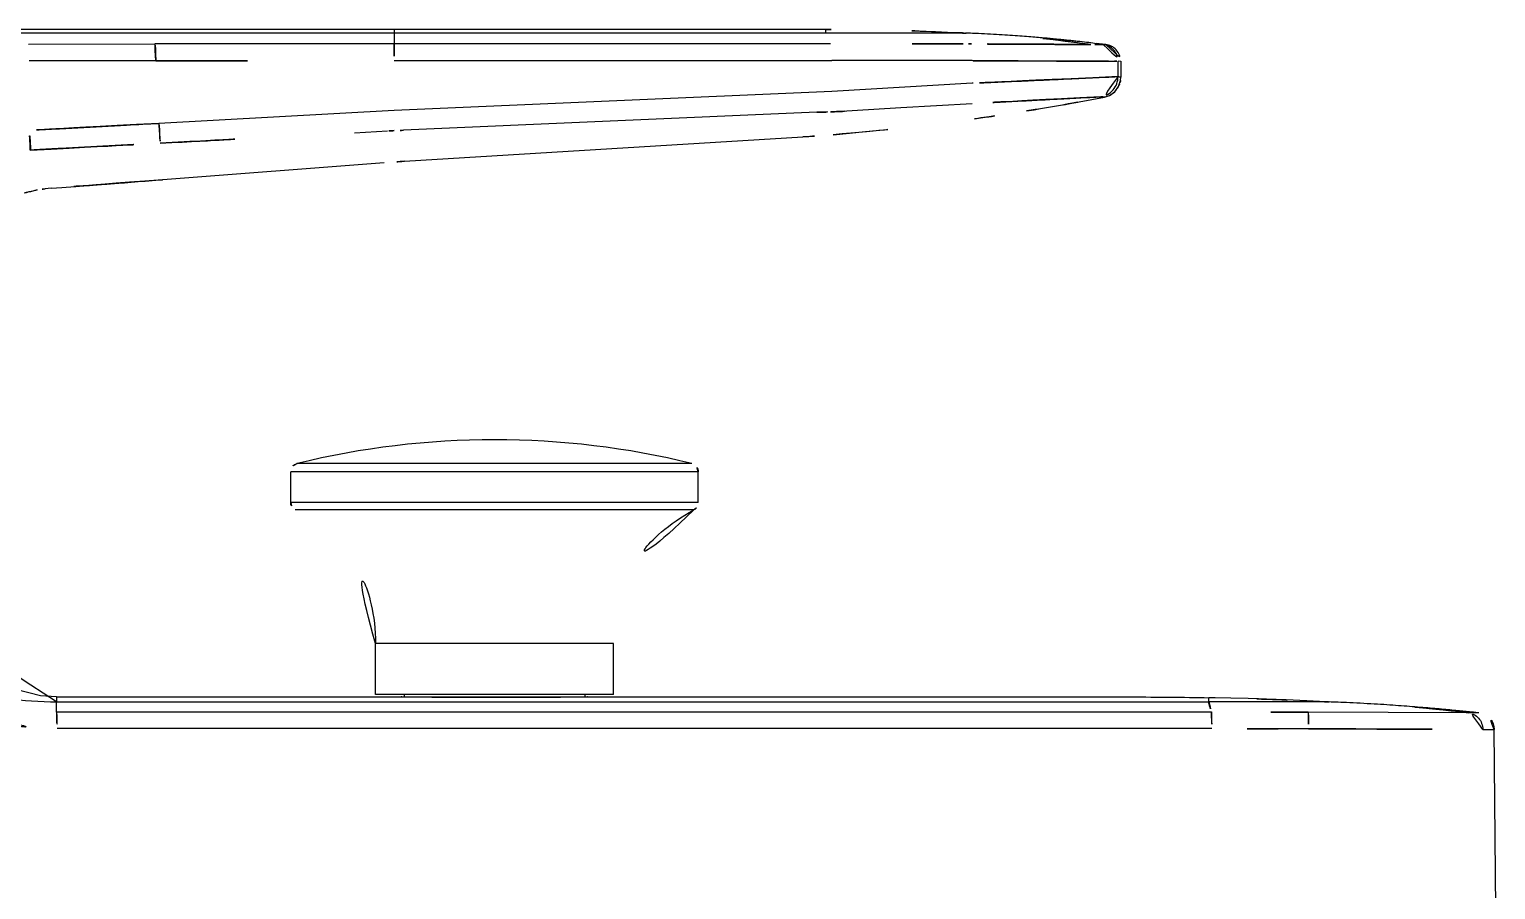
# Model space of a CAD drawing. Extents: x 16296660632 to 16296672895, y -37409619871 to -37409617326.
# Drawn here: x 16296672040.7 to 16296672127.1, y -37409617606.4 to -37409617555.7 of the extents above; entities that cross this region are included whole.
import ezdxf

# ---------------------------------------------------------------- set-up
doc = ezdxf.new("R2010")
doc.units = 0
doc.header["$LTSCALE"] = 10
doc.header["$MEASUREMENT"] = 0
doc.layers.get('0').update_dxf_attribs({"linetype": 'CONTINUOUS'})
doc.layers.add('02___PRT_ALL_AXES', color=7, linetype='CONTINUOUS')

msp = doc.modelspace()

# ---------------------------------------------------------------- linework, layer by layer
at = {"color": 7, "linetype": 'Continuous'}
for p, q in [((16296672087.61179, -37409617555.746246), (16296672014.666679, -37409617555.746262)), ((16296672062.20503, -37409617555.746262), (16296672062.20503, -37409617555.964859)), ((16296672087.61182, -37409617555.964813), (16296672087.61179, -37409617555.746262)), ((16296672087.61179, -37409617555.746262), (16296672087.62356, -37409617555.746262)), ((16296672087.65246, -37409617555.746262), (16296672087.61585, -37409617555.746262)), ((16296672087.62356, -37409617555.746262), (16296672087.65906, -37409617555.746262)), ((16296672087.68751, -37409617555.746277), (16296672087.64275, -37409617555.746262)), ((16296672087.767839, -37409617555.746338), (16296672087.64275, -37409617555.746262)), ((16296672087.65906, -37409617555.746262), (16296672087.71979, -37409617555.7463)), ((16296672087.71979, -37409617555.7463), (16296672087.76902, -37409617555.746338)), ((16296672087.92186, -37409617555.746567), (16296672087.72611, -37409617555.7463)), ((16296672087.76902, -37409617555.746338), (16296672087.92186, -37409617555.746567)), ((16296672062.20503, -37409617555.964859), (16296672014.663589, -37409617555.964859)), ((16296672040.662889, -37409617556.610641), (16296672048.110069, -37409617556.607407)), ((16296672062.20504, -37409617556.602272), (16296672048.110081, -37409617556.607788)), ((16296672087.611799, -37409617555.964813), (16296672062.20503, -37409617555.96489)), ((16296672062.20504, -37409617555.964851), (16296672062.20503, -37409617556.603378)), ((16296672087.89571, -37409617556.605408), (16296672062.205111, -37409617556.59314)), ((16296672092.149099, -37409617555.964813), (16296672087.61182, -37409617555.964813)), ((16296672095.65118, -37409617555.964844), (16296672092.14909, -37409617555.964813)), ((16296672095.65118, -37409617555.964844), (16296672095.8267, -37409617555.970352)), ((16296672095.65136, -37409617555.959518), (16296672095.69899, -37409617555.962059)), ((16296672095.698709, -37409617555.964851), (16296672095.65279, -37409617555.964844)), ((16296672095.727461, -37409617555.964867), (16296672095.698851, -37409617555.964851)), ((16296672095.69886, -37409617555.964851), (16296672095.82839, -37409617555.969803)), ((16296672095.69899, -37409617555.962059), (16296672095.751619, -37409617555.964867)), ((16296672095.751619, -37409617555.964867), (16296672095.727461, -37409617555.964867)), ((16296672095.751631, -37409617555.964867), (16296672095.82811, -37409617555.969009)), ((16296672096.1231, -37409617555.980431), (16296672095.827629, -37409617555.969757)), ((16296672095.82811, -37409617555.969009), (16296672095.869289, -37409617555.971237)), ((16296672102.565479, -37409617556.469238), (16296672102.49268, -37409617556.461197)), ((16296672102.70644, -37409617556.484947), (16296672102.565479, -37409617556.469238)), ((16296672102.84045, -37409617556.500076), (16296672102.70644, -37409617556.484947)), ((16296672102.968281, -37409617556.514679), (16296672102.84045, -37409617556.500076)), ((16296672103.091311, -37409617556.528877), (16296672102.968281, -37409617556.514679)), ((16296672103.21084, -37409617556.542831), (16296672103.091311, -37409617556.528877)), ((16296672103.327, -37409617556.556519), (16296672103.21084, -37409617556.542831)), ((16296672103.439159, -37409617556.569862), (16296672103.327, -37409617556.556519)), ((16296672103.60393, -37409617556.589607), (16296672103.439159, -37409617556.569862)), ((16296672103.496599, -37409617556.576813), (16296672103.497219, -37409617556.576889)), ((16296672103.497219, -37409617556.576889), (16296672103.629589, -37409617556.592758)), ((16296672103.631769, -37409617556.59304), (16296672103.56333, -37409617556.58477)), ((16296672103.650459, -37409617556.595093), (16296672103.60393, -37409617556.589607)), ((16296672103.70808, -37409617556.601784), (16296672103.650459, -37409617556.595093)), ((16296672103.77141, -37409617556.609016), (16296672103.70808, -37409617556.601784)), ((16296672103.831011, -37409617556.615753), (16296672103.77141, -37409617556.609016)), ((16296672103.91017, -37409617556.624557), (16296672103.831011, -37409617556.615753)), ((16296672104.02132, -37409617556.636719), (16296672103.91017, -37409617556.624557)), ((16296672104.02351, -37409617556.638458), (16296672103.9641, -37409617556.633682)), ((16296672104.02132, -37409617556.636719), (16296672104.06814, -37409617556.641823)), ((16296672104.095591, -37409617556.644821), (16296672104.02351, -37409617556.638458)), ((16296672104.09514, -37409617556.644783), (16296672104.06814, -37409617556.641823)), ((16296672104.06814, -37409617556.641823), (16296672104.09514, -37409617556.644783)), ((16296672048.156309, -37409617557.594887), (16296672040.709709, -37409617557.598343)), ((16296672062.20505, -37409617557.58931), (16296672087.975321, -37409617557.581322)), ((16296672096.22274, -37409617557.589302), (16296672087.97624, -37409617557.581322)), ((16296672096.28224, -37409617557.589943), (16296672096.22274, -37409617557.589302)), ((16296672104.817829, -37409617558.527687), (16296672104.817829, -37409617557.625427)), ((16296672104.98625, -37409617557.63884), (16296672104.817829, -37409617557.625427)), ((16296672104.98625, -37409617557.63884), (16296672104.98625, -37409617558.556923)), ((16296672096.222771, -37409617558.918007), (16296672087.9744, -37409617559.400917)), ((16296672096.28224, -37409617558.914436), (16296672096.222771, -37409617558.918007)), ((16296672104.622009, -37409617559.417847), (16296672104.84667, -37409617559.118233)), ((16296672104.84667, -37409617559.118233), (16296672104.96809, -37409617558.764587)), ((16296672104.96809, -37409617558.764587), (16296672104.98621, -37409617558.566856)), ((16296672087.975321, -37409617559.400879), (16296672062.205059, -37409617560.52813)), ((16296672092.023081, -37409617560.353783), (16296672096.23772, -37409617560.110237)), ((16296672096.237711, -37409617560.10994), (16296672096.238951, -37409617560.106819)), ((16296672099.424509, -37409617560.550491), (16296672101.783319, -37409617560.149849)), ((16296672101.783319, -37409617560.149849), (16296672104.01442, -37409617559.735062)), ((16296672104.01453, -37409617559.735008), (16296672103.81279, -37409617559.773956)), ((16296672104.01442, -37409617559.735062), (16296672104.01453, -37409617559.735008)), ((16296672104.0145, -37409617559.735039), (16296672104.31683, -37409617559.633263)), ((16296672104.31683, -37409617559.633263), (16296672104.622009, -37409617559.417847)), ((16296672062.20504, -37409617560.52813), (16296672048.349239, -37409617561.277367)), ((16296672087.08791, -37409617560.626892), (16296672062.754789, -37409617561.682587)), ((16296672087.880039, -37409617560.592552), (16296672092.023081, -37409617560.353783)), ((16296672059.86751, -37409617561.831543), (16296672061.80052, -37409617561.727257)), ((16296672062.80485, -37409617563.511398), (16296672086.251011, -37409617562.075577)), ((16296672061.60585, -37409617563.594101), (16296672048.58008, -37409617564.593407)), ((16296672042.00663, -37409617565.097191), (16296672041.651051, -37409617565.128937)), ((16296672048.58009, -37409617564.593452), (16296672046.49172, -37409617564.754837)), ((16296672041.37406, -37409617594.964653), (16296672039.91531, -37409617594.593719)), ((16296672042.32284, -37409617595.033348), (16296672041.37406, -37409617594.964653)), ((16296672042.32266, -37409617595.91748), (16296672042.32268, -37409617595.316978)), ((16296672042.32284, -37409617595.033348), (16296672042.32284, -37409617595.317177)), ((16296672042.32284, -37409617595.033348), (16296672062.60503, -37409617595.033569)), ((16296672042.32284, -37409617595.317497), (16296672110.162901, -37409617595.316856)), ((16296672062.791941, -37409617594.893951), (16296672062.791189, -37409617595.036819)), ((16296672073.418119, -37409617594.893951), (16296672073.418871, -37409617595.037376)), ((16296672110.16275, -37409617595.317177), (16296672110.167471, -37409617595.074364)), ((16296672116.96521, -37409617595.317177), (16296672110.16275, -37409617595.317177)), ((16296672114.707951, -37409617595.210121), (16296672113.563, -37409617595.166878)), ((16296672115.93231, -37409617595.263023), (16296672114.707951, -37409617595.210121)), ((16296672114.79994, -37409617595.21386), (16296672114.739071, -37409617595.21138)), ((16296672117.046619, -37409617595.317177), (16296672115.93231, -37409617595.263023)), ((16296672116.99827, -37409617595.317177), (16296672116.964849, -37409617595.317177)), ((16296672116.96489, -37409617595.317177), (16296672117.132681, -37409617595.322357)), ((16296672117.046619, -37409617595.317177), (16296672116.96504, -37409617595.313019)), ((16296672117.046619, -37409617595.317177), (16296672116.99827, -37409617595.317177)), ((16296672117.133089, -37409617595.321617), (16296672117.046619, -37409617595.317177)), ((16296672117.132681, -37409617595.322357), (16296672117.206039, -37409617595.32473)), ((16296672117.2073, -37409617595.324707), (16296672117.13306, -37409617595.322121)), ((16296672117.208401, -37409617595.325523), (16296672117.133089, -37409617595.321617)), ((16296672117.206039, -37409617595.32473), (16296672117.243441, -37409617595.325958)), ((16296672042.32412, -37409617595.916817), (16296672046.09926, -37409617595.916649)), ((16296672046.099279, -37409617595.916786), (16296672110.313311, -37409617595.917358)), ((16296672125.43959, -37409617595.956833), (16296672116.017811, -37409617595.922958)), ((16296672125.51441, -37409617595.913078), (16296672125.420601, -37409617595.903419)), ((16296672125.777809, -37409617595.956711), (16296672125.43959, -37409617595.956833)), ((16296672125.740459, -37409617595.936577), (16296672125.51441, -37409617595.913078)), ((16296672125.728371, -37409617595.934998), (16296672125.67247, -37409617595.929482)), ((16296672125.806641, -37409617595.942627), (16296672125.728371, -37409617595.934998)), ((16296672126.04775, -37409617595.965584), (16296672125.777809, -37409617595.956711)), ((16296672125.883381, -37409617595.950027), (16296672125.806641, -37409617595.942627)), ((16296672126.053499, -37409617595.966133), (16296672125.883381, -37409617595.950027)), ((16296672046.122129, -37409617596.895882), (16296672042.34741, -37409617596.896011)), ((16296672110.33589, -37409617596.897247), (16296672046.122271, -37409617596.895821)), ((16296672126.292749, -37409617596.94265), (16296672126.96088, -37409617596.953117)), ((16296672127.05303, -37409617607.51255), (16296672126.96088, -37409617596.953117))]:
    msp.add_line(p, q, dxfattribs=at)
for points in [[(16296672102.492649, -37409617556.461197), (16296672102.41848, -37409617556.453056), (16296672102.343081, -37409617556.444847), (16296672102.2666, -37409617556.436577), (16296672102.1891, -37409617556.428268), (16296672102.1106, -37409617556.419907), (16296672102.031111, -37409617556.411499), (16296672101.950649, -37409617556.403061), (16296672101.869249, -37409617556.394592), (16296672101.786921, -37409617556.386093), (16296672101.703671, -37409617556.377571), (16296672101.61953, -37409617556.369034), (16296672101.5345, -37409617556.360474), (16296672101.44862, -37409617556.351913), (16296672101.361891, -37409617556.343338), (16296672101.27434, -37409617556.334763), (16296672101.18598, -37409617556.326187), (16296672101.09683, -37409617556.317627), (16296672101.006901, -37409617556.309067), (16296672100.916161, -37409617556.300522), (16296672100.82439, -37409617556.291962), (16296672100.731359, -37409617556.283386), (16296672100.636829, -37409617556.274757), (16296672100.54056, -37409617556.266068), (16296672100.44231, -37409617556.257301), (16296672100.34185, -37409617556.248451), (16296672100.238939, -37409617556.239487), (16296672100.133329, -37409617556.230423), (16296672100.02483, -37409617556.221207), (16296672099.9132, -37409617556.211884), (16296672099.798241, -37409617556.202423), (16296672099.679779, -37409617556.192818), (16296672099.5578, -37409617556.18309), (16296672099.432289, -37409617556.173248), (16296672099.30327, -37409617556.163307), (16296672099.170759, -37409617556.153313), (16296672099.03475, -37409617556.143242), (16296672098.89526, -37409617556.133133), (16296672098.75234, -37409617556.123001), (16296672098.60605, -37409617556.112877), (16296672098.45644, -37409617556.102768), (16296672098.30356, -37409617556.092712), (16296672098.147381, -37409617556.082718), (16296672097.98768, -37409617556.0728), (16296672097.82457, -37409617556.062973), (16296672097.658199, -37409617556.053291), (16296672097.488779, -37409617556.04377), (16296672097.316521, -37409617556.034447), (16296672097.14159, -37409617556.025368), (16296672096.964041, -37409617556.016548), (16296672096.7834, -37409617556.007988), (16296672096.59837, -37409617555.999672), (16296672096.4181, -37409617555.992012), (16296672096.25415, -37409617555.985428), (16296672096.1231, -37409617555.980431)], [(16296672042.00663, -37409617565.097191), (16296672042.62174, -37409617565.0495), (16296672044.45472, -37409617564.911758), (16296672046.49172, -37409617564.754837)], [(16296672113.563, -37409617595.166878), (16296672112.481911, -37409617595.131531), (16296672111.46118, -37409617595.10318), (16296672110.53455, -37409617595.081757), (16296672110.167471, -37409617595.074364)], [(16296672124.81362, -37409617595.842407), (16296672124.7055, -37409617595.831818), (16296672124.59421, -37409617595.821007), (16296672124.47962, -37409617595.809967), (16296672124.36195, -37409617595.798729), (16296672124.24143, -37409617595.787331), (16296672124.118299, -37409617595.775787), (16296672123.99276, -37409617595.764137), (16296672123.864941, -37409617595.752403), (16296672123.734831, -37409617595.740562), (16296672123.60239, -37409617595.728653), (16296672123.467621, -37409617595.716667), (16296672123.330481, -37409617595.704613), (16296672123.190941, -37409617595.692482), (16296672123.04895, -37409617595.68029), (16296672122.90449, -37409617595.668053), (16296672122.757521, -37409617595.655746), (16296672122.608049, -37409617595.64341), (16296672122.456079, -37409617595.631042), (16296672122.30167, -37409617595.61866), (16296672122.14493, -37409617595.606277), (16296672121.98596, -37409617595.59391), (16296672121.824841, -37409617595.581589), (16296672121.661671, -37409617595.569313), (16296672121.496559, -37409617595.557114), (16296672121.32963, -37409617595.544991), (16296672121.16082, -37409617595.532967), (16296672120.98974, -37409617595.521019), (16296672120.816031, -37409617595.509132), (16296672120.639339, -37409617595.497299), (16296672120.459261, -37409617595.485512), (16296672120.2754, -37409617595.473763), (16296672120.087351, -37409617595.462051), (16296672119.894711, -37409617595.450363), (16296672119.69717, -37409617595.438728), (16296672119.49448, -37409617595.427147), (16296672119.28788, -37409617595.415733), (16296672119.077311, -37409617595.404503), (16296672118.86902, -37409617595.393806), (16296672118.66465, -37409617595.383751), (16296672118.466339, -37409617595.374397), (16296672118.276609, -37409617595.365837), (16296672118.097361, -37409617595.358093), (16296672117.92901, -37409617595.351143), (16296672117.771959, -37409617595.344917), (16296672117.626089, -37409617595.339378), (16296672117.491039, -37409617595.33445), (16296672117.367451, -37409617595.330109), (16296672117.24403, -37409617595.32592)], [(16296672125.22345, -37409617595.883324), (16296672125.123569, -37409617595.873238), (16296672125.022261, -37409617595.863083), (16296672124.91909, -37409617595.852821), (16296672124.81362, -37409617595.842407)], [(16296672125.420601, -37409617595.903419), (16296672125.322611, -37409617595.893387), (16296672125.22345, -37409617595.883324)]]:
    msp.add_lwpolyline(points, dxfattribs=at)
for centre, radius, start, end in [((16296672087.61113, -37409617707.414223), 151.66796, 86.96117022, 89.88263019), ((16296672089.712879, -37409621365.965141), 3809.369982, 89.909841577, 90.027320755), ((16296672095.68536, -37409617630.786911), 74.187036, 89.61138662, 89.98306113), ((16296672093.64238, -37409617621.682907), 65.748849, 81.62393151, 88.09616304), ((16296672091.871611, -37409617654.084183), 98.197894, 82.92681776, 83.12303896), ((16296672104.00065, -37409617557.638878), 0.985598, 0.00262279, 2.21418619), ((16296672103.78256, -37409617558.552757), 1.205519, 306.17851322, 317.50480529), ((16296672103.78784, -37409617558.558273), 1.197914, 317.52832846, 325.59278754), ((16296672103.78187, -37409617558.55442), 1.205009, 325.60224343, 336.5480672), ((16296672103.790661, -37409617558.558891), 1.195165, 336.57709631, 344.91486723), ((16296672103.77784, -37409617558.555519), 1.208419, 344.91892183, 359.46188259), ((16296672075.52438, -37409617412.701241), 149.768547, 279.1825536, 280.03422647), ((16296672075.527719, -37409617412.720169), 149.749325, 280.03422647, 280.88756607), ((16296672103.78293, -37409617558.547974), 1.209425, 281.03979956, 298.49560294), ((16296672103.789709, -37409617558.562134), 1.193737, 298.53384769, 306.16662198), ((16296672084.73074, -37409617473.671692), 86.987142, 271.55277248, 272.61955308), ((16296672075.523001, -37409617412.681908), 149.787881, 274.79830986, 277.99814784), ((16296672075.52664, -37409617412.7145), 149.755094, 277.9984725, 279.1825536), ((16296672081.36088, -37409617482.222771), 80.002406, 273.50437534, 274.79798316), ((16296672067.572639, -37409617641.366692), 78.001144, 93.50448441, 94.38784278), ((16296672042.420349, -37409617572.075073), 6.988386, 100.29076136, 116.57531446), ((16296672042.41136, -37409617571.993088), 6.906125, 96.32053246, 100.34323123), ((16296672105.94754, -37409617812.189751), 217.156401, 87.67973251, 88.88535042), ((16296672105.947479, -37409617812.190208), 217.156862, 87.09181858, 87.66364567), ((16296672114.12096, -37409617689.44989), 94.175714, 83.09717584, 88.09998583), ((16296672110.331699, -37409620206.923111), 2611.006347, 89.875198981, 90.000437132), ((16296672125.960911, -37409617596.961853), 1.000003, 0.50008551, 84.6873573)]:
    msp.add_arc(centre, radius, start, end, dxfattribs=at)
for points, knots in [([(16296672048.156349, -37409617557.592422), (16296672048.15624, -37409617557.478508), (16296672048.153811, -37409617557.264793), (16296672048.145901, -37409617557.009819), (16296672048.13645, -37409617556.835136), (16296672048.12925, -37409617556.735069), (16296672048.121019, -37409617556.661713), (16296672048.114969, -37409617556.621727), (16296672048.110121, -37409617556.607468)], [0, 0, 0, 0, 0.34622644, 0.649569524, 0.775150507, 0.878014737, 0.95421852, 1, 1, 1, 1]), ([(16296672062.20504, -37409617556.602272), (16296672062.204399, -37409617556.640511), (16296672062.205669, -37409617556.753273), (16296672062.204849, -37409617556.967484), (16296672062.20496, -37409617557.259308), (16296672062.205391, -37409617557.476631), (16296672062.205721, -37409617557.592468)], [0, 0, 0, 0, 0.115860486, 0.341570802, 0.649037978, 1, 1, 1, 1]), ([(16296672103.22002, -37409617556.635384), (16296672102.27387, -37409617556.633339), (16296672100.66222, -37409617556.628593), (16296672098.68997, -37409617556.619041), (16296672097.292311, -37409617556.610619), (16296672096.56015, -37409617556.604263), (16296672096.188589, -37409617556.601578)], [0, 0, 0, 0, 0.403677146, 0.687613135, 0.841470184, 1, 1, 1, 1]), ([(16296672103.940029, -37409617556.632889), (16296672103.91823, -37409617556.634743), (16296672103.84866, -37409617556.63456), (16296672103.70639, -37409617556.636253), (16296672103.488199, -37409617556.635811), (16296672103.31765, -37409617556.63559), (16296672103.21998, -37409617556.635384)], [0, 0, 0, 0, 0.091153504, 0.289408466, 0.593089923, 1, 1, 1, 1]), ([(16296672103.940029, -37409617556.632889), (16296672104.055149, -37409617556.647034), (16296672104.290211, -37409617556.718819), (16296672104.584499, -37409617556.947227), (16296672104.77524, -37409617557.267281), (16296672104.81782, -37409617557.509399), (16296672104.817829, -37409617557.625427)], [0, 0, 0, 0, 0.241567989, 0.499931128, 0.758336205, 1, 1, 1, 1]), ([(16296672103.96339, -37409617556.633598), (16296672103.95986, -37409617556.633278), (16296672103.954969, -37409617556.632797), (16296672103.95006, -37409617556.632637), (16296672103.9487, -37409617556.632629)], [0, 0, 0, 0, 0.722108963, 1, 1, 1, 1]), ([(16296672104.09564, -37409617556.644829), (16296672104.2085, -37409617556.657249), (16296672104.439619, -37409617556.723679), (16296672104.73333, -37409617556.940437), (16296672104.93058, -37409617557.249161), (16296672104.981091, -37409617557.486122), (16296672104.985519, -37409617557.6008)], [0, 0, 0, 0, 0.240631715, 0.498236862, 0.75679849, 1, 1, 1, 1]), ([(16296672096.28223, -37409617557.589943), (16296672096.834391, -37409617557.595222), (16296672097.914431, -37409617557.603027), (16296672099.479481, -37409617557.612282), (16296672100.91814, -37409617557.618843), (16296672102.18037, -37409617557.623383), (16296672103.101601, -37409617557.626106), (16296672103.71813, -37409617557.627548), (16296672104.080271, -37409617557.628441), (16296672104.37075, -37409617557.628738), (16296672104.58732, -37409617557.62915), (16296672104.728001, -37409617557.627151), (16296672104.79657, -37409617557.62748), (16296672104.817829, -37409617557.625427)], [0, 0, 0, 0, 0.194070478, 0.379606087, 0.550066687, 0.699709837, 0.823236974, 0.873846462, 0.916398468, 0.950513533, 0.975950447, 0.992492278, 1, 1, 1, 1]), ([(16296672104.817829, -37409617558.527657), (16296672104.57926, -37409617558.539452), (16296672104.075001, -37409617558.561363), (16296672103.219271, -37409617558.600822), (16296672102.176399, -37409617558.647987), (16296672100.91433, -37409617558.705307), (16296672099.744329, -37409617558.758324), (16296672098.732201, -37409617558.804077), (16296672097.93091, -37409617558.840202), (16296672097.250561, -37409617558.869797), (16296672096.698971, -37409617558.894493), (16296672096.421301, -37409617558.9067), (16296672096.28223, -37409617558.914429)], [0, 0, 0, 0, 0.083867797, 0.177215642, 0.300774063, 0.450404184, 0.620793161, 0.711993251, 0.806136785, 0.902416747, 0.951096223, 1, 1, 1, 1]), ([(16296672104.817829, -37409617558.527657), (16296672104.817739, -37409617558.668587), (16296672104.76696, -37409617558.953003), (16296672104.547649, -37409617559.324478), (16296672104.21417, -37409617559.598137), (16296672103.94088, -37409617559.691856), (16296672103.801611, -37409617559.713501)], [0, 0, 0, 0, 0.249999759, 0.499998475, 0.74998566, 1, 1, 1, 1]), ([(16296672104.98625, -37409617558.556923), (16296672104.98625, -37409617558.557808), (16296672104.98288, -37409617558.55574), (16296672104.98011, -37409617558.555801), (16296672104.972679, -37409617558.553978), (16296672104.96093, -37409617558.552223), (16296672104.94235, -37409617558.54895), (16296672104.918699, -37409617558.545097), (16296672104.889641, -37409617558.539917), (16296672104.855829, -37409617558.532639), (16296672104.831091, -37409617558.527153), (16296672104.817829, -37409617558.527687)], [0, 0, 0, 0, 0.015696513, 0.035396041, 0.062844457, 0.141013383, 0.250272, 0.390702443, 0.562757257, 0.76713868, 1, 1, 1, 1]), ([(16296672103.801611, -37409617559.713501), (16296672103.777849, -37409617559.715698), (16296672103.709829, -37409617559.719727), (16296672103.57818, -37409617559.72718), (16296672103.386271, -37409617559.736557), (16296672103.004169, -37409617559.755234), (16296672102.372459, -37409617559.788437), (16296672101.4485, -37409617559.837936), (16296672100.33024, -37409617559.895493), (16296672099.058081, -37409617559.962593), (16296672097.676571, -37409617560.03672), (16296672096.72331, -37409617560.082352), (16296672096.237711, -37409617560.10994)], [0, 0, 0, 0, 0.009449564, 0.026981347, 0.052232844, 0.085545881, 0.178505757, 0.302782003, 0.452029717, 0.622008469, 0.807355776, 1, 1, 1, 1]), ([(16296672103.80159, -37409617559.713509), (16296672103.817261, -37409617559.712433), (16296672103.847799, -37409617559.717216), (16296672103.89016, -37409617559.722267), (16296672103.927019, -37409617559.726273), (16296672103.956909, -37409617559.729156), (16296672103.98031, -37409617559.731232), (16296672103.997379, -37409617559.733322), (16296672104.008051, -37409617559.733742), (16296672104.013081, -37409617559.735291), (16296672104.0145, -37409617559.735039)], [0, 0, 0, 0, 0.220192582, 0.428294072, 0.599743255, 0.739566094, 0.849236189, 0.929237628, 0.979877297, 1, 1, 1, 1]), ([(16296672088.70632, -37409617560.56794), (16296672088.63505, -37409617560.571198), (16296672088.528231, -37409617560.575974), (16296672088.38592, -37409617560.581993), (16296672088.279551, -37409617560.586258), (16296672088.173651, -37409617560.590218), (16296672088.0858, -37409617560.593033), (16296672088.016251, -37409617560.595009), (16296672087.96493, -37409617560.595718), (16296672087.919741, -37409617560.596741), (16296672087.891159, -37409617560.595383), (16296672087.880039, -37409617560.592484)], [0, 0, 0, 0, 0.258800072, 0.387891643, 0.516665382, 0.644945378, 0.772322501, 0.835487179, 0.897395606, 0.958311797, 1, 1, 1, 1]), ([(16296672040.773911, -37409617562.861221), (16296672040.77672, -37409617562.841293), (16296672040.7791, -37409617562.790489), (16296672040.77935, -37409617562.69957), (16296672040.77581, -37409617562.580048), (16296672040.765841, -37409617562.374039), (16296672040.74482, -37409617562.076263), (16296672040.722679, -37409617561.827454), (16296672040.70973, -37409617561.695633)], [0, 0, 0, 0, 0.05169535, 0.130249375, 0.233571215, 0.358640581, 0.659861308, 1, 1, 1, 1]), ([(16296672048.349251, -37409617561.277397), (16296672047.712549, -37409617561.311562), (16296672046.7575, -37409617561.362808), (16296672045.4841, -37409617561.431084), (16296672044.529051, -37409617561.482246), (16296672043.574011, -37409617561.533417), (16296672042.778151, -37409617561.576187), (16296672042.14139, -37409617561.610336), (16296672041.663731, -37409617561.636223), (16296672041.186449, -37409617561.66069), (16296672040.86853, -37409617561.680817), (16296672040.71022, -37409617561.69558)], [0, 0, 0, 0, 0.25002661, 0.375040534, 0.500055005, 0.625067728, 0.750076112, 0.812585517, 0.875120385, 0.937652215, 1, 1, 1, 1]), ([(16296672048.349239, -37409617561.277328), (16296672048.361191, -37409617561.410637), (16296672048.38117, -37409617561.661972), (16296672048.402399, -37409617562.002563), (16296672048.41268, -37409617562.259209), (16296672048.417, -37409617562.397926), (16296672048.415449, -37409617562.447517)], [0, 0, 0, 0, 0.342515894, 0.645152613, 0.873057809, 1, 1, 1, 1]), ([(16296672062.204809, -37409617561.7071), (16296672062.103609, -37409617561.7127), (16296672061.968901, -37409617561.720642), (16296672061.83408, -37409617561.726059), (16296672061.80052, -37409617561.727257)], [0, 0, 0, 0, 0.751132506, 1, 1, 1, 1]), ([(16296672040.773609, -37409617562.861237), (16296672040.91893, -37409617562.848381), (16296672041.223709, -37409617562.830383), (16296672041.688931, -37409617562.806374), (16296672042.168461, -37409617562.780617), (16296672042.80896, -37409617562.746437), (16296672043.60948, -37409617562.703682), (16296672044.57053, -37409617562.652481), (16296672045.53194, -37409617562.601273), (16296672046.81361, -37409617562.532959), (16296672047.77475, -37409617562.481682), (16296672048.415449, -37409617562.447502)], [0, 0, 0, 0, 0.057188269, 0.119653229, 0.182620688, 0.245430336, 0.371085313, 0.496870676, 0.622697395, 0.748491003, 1, 1, 1, 1]), ([(16296672048.565901, -37409617564.594543), (16296672048.019291, -37409617564.636482), (16296672046.926149, -37409617564.721184), (16296672045.28643, -37409617564.848122), (16296672043.64666, -37409617564.97435), (16296672042.553049, -37409617565.053047), (16296672042.00663, -37409617565.097191)], [0, 0, 0, 0, 0.249999861, 0.499999716, 0.749999769, 1, 1, 1, 1]), ([(16296672042.32284, -37409617595.317177), (16296672041.344139, -37409617595.317177), (16296672039.86647, -37409617595.230186), (16296672037.960079, -37409617594.754501), (16296672036.60837, -37409617594.146042), (16296672035.45475, -37409617593.206779), (16296672034.57929, -37409617592.010674), (16296672033.963289, -37409617590.668198), (16296672033.71385, -37409617589.714722), (16296672033.63208, -37409617589.231567)], [0, 0, 0, 0, 0.249798132, 0.374871897, 0.499925439, 0.624957248, 0.749933337, 0.874928838, 1, 1, 1, 1]), ([(16296672062.60503, -37409617595.033569), (16296672062.60503, -37409617595.034126), (16296672062.608589, -37409617595.033043), (16296672062.61228, -37409617595.034317), (16296672062.621309, -37409617595.033867), (16296672062.63851, -37409617595.034622), (16296672062.6691, -37409617595.034859), (16296672062.71504, -37409617595.035744), (16296672062.774191, -37409617595.036583), (16296672062.846109, -37409617595.037628), (16296672062.93075, -37409617595.038788), (16296672063.068279, -37409617595.040627), (16296672063.270069, -37409617595.043167), (16296672063.54665, -37409617595.046417), (16296672063.867121, -37409617595.049927), (16296672064.22842, -37409617595.053558), (16296672064.62705, -37409617595.057167), (16296672065.2218, -37409617595.061974), (16296672066.027149, -37409617595.067123), (16296672067.04571, -37409617595.071243), (16296672068.105009, -37409617595.072891), (16296672069.16431, -37409617595.071823), (16296672070.182871, -37409617595.068176), (16296672070.98823, -37409617595.063293), (16296672071.582979, -37409617595.058594), (16296672071.981581, -37409617595.054993), (16296672072.342859, -37409617595.051308), (16296672072.66334, -37409617595.047707), (16296672072.93993, -37409617595.044296), (16296672073.141729, -37409617595.041588), (16296672073.27927, -37409617595.039589), (16296672073.36392, -37409617595.038307), (16296672073.43585, -37409617595.03714), (16296672073.495001, -37409617595.036171), (16296672073.540951, -37409617595.035179), (16296672073.571541, -37409617595.034798), (16296672073.588751, -37409617595.033989), (16296672073.597771, -37409617595.034309), (16296672073.60148, -37409617595.033081), (16296672073.60503, -37409617595.034012), (16296672073.60503, -37409617595.033447)], [0, 0, 0, 0, 0.000151686, 0.000605192, 0.00135968, 0.002414195, 0.00541943, 0.009613124, 0.014987487, 0.021534015, 0.029235692, 0.038069892, 0.059044962, 0.084272056, 0.113502763, 0.146449744, 0.182809493, 0.222219037, 0.308655051, 0.402446998, 0.499998472, 0.597543716, 0.691337321, 0.777777932, 0.817184861, 0.853541103, 0.886486741, 0.915718068, 0.940945678, 0.961922626, 0.970757971, 0.978460548, 0.985007544, 0.990382648, 0.99457738, 0.997583732, 0.998638773, 0.999393741, 0.999847689, 1, 1, 1, 1]), ([(16296672073.60503, -37409617595.033447), (16296672076.651911, -37409617595.033363), (16296672082.74567, -37409617595.032959), (16296672090.362881, -37409617595.032806), (16296672096.456671, -37409617595.03392), (16296672100.26528, -37409617595.034073), (16296672103.31216, -37409617595.032593), (16296672105.59733, -37409617595.032082), (16296672107.88254, -37409617595.037216), (16296672109.40588, -37409617595.059563), (16296672110.167471, -37409617595.074364)], [0, 0, 0, 0, 0.249998797, 0.499998522, 0.624999184, 0.749999052, 0.812498219, 0.874998849, 0.937499085, 1, 1, 1, 1]), ([(16296672110.162781, -37409617595.317368), (16296672110.162319, -37409617595.343292), (16296672110.173861, -37409617595.411781), (16296672110.20285, -37409617595.537132), (16296672110.25156, -37409617595.710907), (16296672110.29147, -37409617595.842293), (16296672110.31447, -37409617595.916031)], [0, 0, 0, 0, 0.125732656, 0.333917874, 0.625354916, 1, 1, 1, 1]), ([(16296672036.11602, -37409617595.755219), (16296672036.602341, -37409617595.969276), (16296672037.860069, -37409617596.409798), (16296672039.954809, -37409617596.816017), (16296672041.550631, -37409617596.894501), (16296672042.34741, -37409617596.896011)], [0, 0, 0, 0, 0.250063497, 0.625016495, 1, 1, 1, 1]), ([(16296672042.32412, -37409617595.916817), (16296672042.330641, -37409617595.954437), (16296672042.33427, -37409617596.066673), (16296672042.342569, -37409617596.278236), (16296672042.346109, -37409617596.566803), (16296672042.34738, -37409617596.78154), (16296672042.34741, -37409617596.896103)], [0, 0, 0, 0, 0.116891739, 0.34238548, 0.649245376, 1, 1, 1, 1]), ([(16296672110.313311, -37409617595.917358), (16296672110.319679, -37409617595.954933), (16296672110.32317, -37409617596.067017), (16296672110.33123, -37409617596.27845), (16296672110.33462, -37409617596.56691), (16296672110.335859, -37409617596.78157), (16296672110.33589, -37409617596.896103)], [0, 0, 0, 0, 0.1167137, 0.342219989, 0.649128784, 1, 1, 1, 1]), ([(16296672116.0177, -37409617595.922974), (16296672116.020069, -37409617595.936569), (16296672116.022881, -37409617595.973984), (16296672116.02878, -37409617596.084732), (16296672116.03282, -37409617596.282631), (16296672116.03562, -37409617596.572128), (16296672116.035271, -37409617596.788147), (16296672116.034611, -37409617596.903473)], [0, 0, 0, 0, 0.042208432, 0.114462627, 0.33939746, 0.647287074, 1, 1, 1, 1]), ([(16296672126.2927, -37409617596.94265), (16296672126.291719, -37409617596.82206), (16296672126.247761, -37409617596.58049), (16296672126.063101, -37409617596.266388), (16296672125.7831, -37409617596.040489), (16296672125.55448, -37409617595.969467), (16296672125.439631, -37409617595.956833)], [0, 0, 0, 0, 0.255195559, 0.507486256, 0.755493173, 1, 1, 1, 1]), ([(16296672116.0345, -37409617596.898689), (16296672115.559629, -37409617596.895737), (16296672114.60984, -37409617596.897919), (16296672112.71032, -37409617596.900658), (16296672111.28566, -37409617596.897202), (16296672110.33589, -37409617596.897247)], [0, 0, 0, 0, 0.249999505, 0.500000311, 1, 1, 1, 1]), ([(16296672116.03447, -37409617596.904327), (16296672118.15427, -37409617596.914658), (16296672121.57369, -37409617596.928642), (16296672124.99313, -37409617596.942322), (16296672126.292749, -37409617596.94265)], [0, 0, 0, 0, 0.619932184, 1, 1, 1, 1])]:
    msp.add_open_spline(points, degree=3, knots=knots, dxfattribs=at)
for points in [[(16296672103.9487, -37409617556.632629), (16296672103.94581, -37409617556.632584), (16296672103.942909, -37409617556.632652), (16296672103.940029, -37409617556.632896)], [(16296672048.156309, -37409617557.594887), (16296672052.83922, -37409617557.591209), (16296672057.522129, -37409617557.592438), (16296672062.20504, -37409617557.592438)], [(16296672062.754789, -37409617561.682587), (16296672062.57163, -37409617561.693001), (16296672062.388309, -37409617561.700409), (16296672062.205009, -37409617561.707947)], [(16296672048.415449, -37409617562.447517), (16296672052.23287, -37409617562.243523), (16296672056.050091, -37409617562.035507), (16296672059.86751, -37409617561.831543)]]:
    msp.add_open_spline(points, degree=3, dxfattribs=at)
at = {"layer": '02___PRT_ALL_AXES', "color": 7, "linetype": 'Continuous'}
for p, q in [((16296672056.10503, -37409617583.587509), (16296672056.10503, -37409617581.784683)), ((16296672080.10503, -37409617581.784683), (16296672056.10503, -37409617581.784683)), ((16296672079.724199, -37409617581.299103), (16296672056.485861, -37409617581.299103)), ((16296672080.10503, -37409617583.587509), (16296672080.10503, -37409617581.784683)), ((16296672080.10503, -37409617583.587509), (16296672056.10503, -37409617583.587509)), ((16296672079.839069, -37409617584.029358), (16296672056.371, -37409617584.029358)), ((16296672061.10503, -37409617594.893951), (16296672061.10503, -37409617591.893951)), ((16296672075.10503, -37409617591.893951), (16296672061.10503, -37409617591.893951)), ((16296672075.10503, -37409617594.893951), (16296672075.10503, -37409617591.893951)), ((16296672075.10503, -37409617594.893951), (16296672061.10503, -37409617594.893951))]:
    msp.add_line(p, q, dxfattribs=at)
for centre, radius, start, end in [((16296672068.10503, -37409617628.64418), 48.75, 76.21131364, 103.78868636), ((16296672056.60503, -37409617581.784683), 0.5, 103.78868636, 180), ((16296672079.60503, -37409617581.784683), 0.5, 0, 76.21131364), ((16296672056.60503, -37409617583.587509), 0.5, 180, 242.09101399), ((16296672052.205339, -37409617591.893951), 8.899691, 0, 62.09101399), ((16296672084.004721, -37409617591.893951), 8.899691, 117.90898601, 180), ((16296672079.60503, -37409617583.587509), 0.5, 297.90898601, 0)]:
    msp.add_arc(centre, radius, start, end, dxfattribs=at)

doc.saveas('drawing.dxf')
